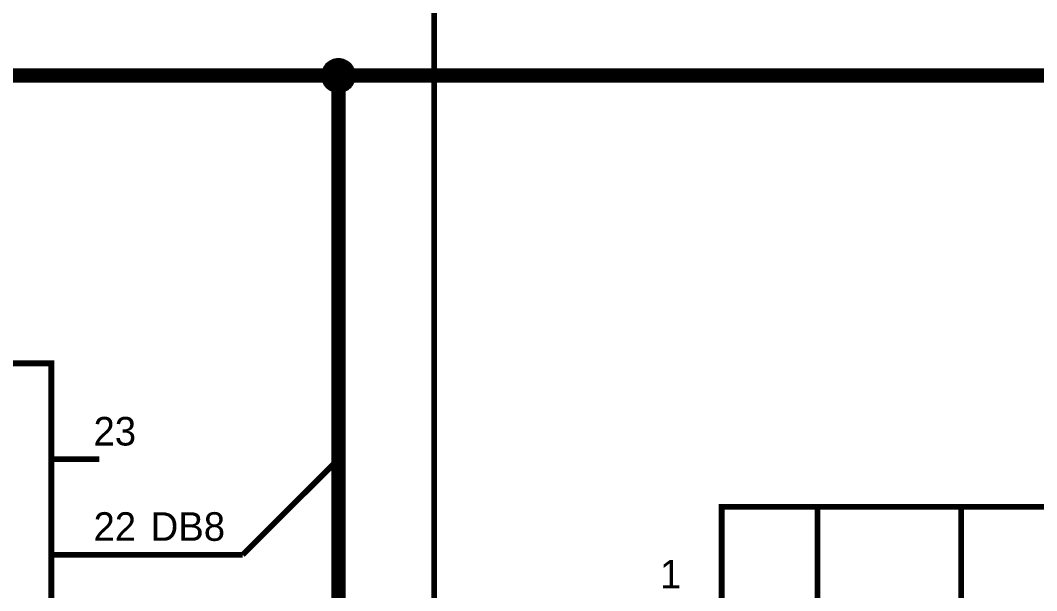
# Model space of a CAD drawing. Header units: millimetres. Extents: x 0 to 841, y 0 to 594.
# Drawn here: x 315.9 to 369, y 213.1 to 242.9 of the extents above; entities that cross this region are included whole.
import ezdxf

# ---------------------------------------------------------------- set-up
doc = ezdxf.new("R2010")
doc.units = ezdxf.units.MM
doc.layers.add('Sheet', color=255, linetype='Continuous')

msp = doc.modelspace()

# ---------------------------------------------------------------- linework, layer by layer
at = {"layer": 'Sheet'}
for points, const_width in [([(332.534, 294.996), (337.534, 294.996), (337.534, 202.494), (337.534, 107.492), (302.549, 107.492), (215.079, 107.492), (215.079, 124.998), (217.579, 124.998)], 0.3), ([(331.773, 239.992), (331.773, 240.039), (331.773, 240.07), (331.788, 240.101), (331.788, 240.147), (331.804, 240.179), (331.804, 240.225), (331.819, 240.256), (331.835, 240.287), (331.85, 240.318), (331.866, 240.349), (331.881, 240.38), (331.897, 240.412), (331.928, 240.443), (331.943, 240.474), (331.975, 240.505), (331.99, 240.536), (332.021, 240.551), (332.052, 240.582), (332.083, 240.598), (332.114, 240.629), (332.145, 240.645), (332.176, 240.66), (332.207, 240.676), (332.238, 240.691), (332.27, 240.707), (332.301, 240.722), (332.347, 240.722), (332.378, 240.738), (332.425, 240.738), (332.456, 240.753), (332.487, 240.753), (332.534, 240.753)], 0.3), ([(331.773, 239.992), (331.773, 240.039), (331.773, 240.07), (331.788, 240.101), (331.788, 240.147), (331.804, 240.179), (331.804, 240.225), (331.819, 240.256), (331.835, 240.287), (331.85, 240.318), (331.866, 240.349), (331.881, 240.38), (331.897, 240.412), (331.928, 240.443), (331.943, 240.474), (331.975, 240.505), (331.99, 240.536), (332.021, 240.551), (332.052, 240.582), (332.083, 240.598), (332.114, 240.629), (332.145, 240.645), (332.176, 240.66), (332.207, 240.676), (332.238, 240.691), (332.27, 240.707), (332.301, 240.722), (332.347, 240.722), (332.378, 240.738), (332.425, 240.738), (332.456, 240.753), (332.487, 240.753), (332.534, 240.753)], 0.3), ([(331.773, 239.992), (331.773, 240.039), (331.773, 240.07), (331.788, 240.101), (331.788, 240.147), (331.804, 240.179), (331.804, 240.225), (331.819, 240.256), (331.835, 240.287), (331.85, 240.318), (331.866, 240.349), (331.881, 240.38), (331.897, 240.412), (331.928, 240.443), (331.943, 240.474), (331.975, 240.505), (331.99, 240.536), (332.021, 240.551), (332.052, 240.582), (332.083, 240.598), (332.114, 240.629), (332.145, 240.645), (332.176, 240.66), (332.207, 240.676), (332.238, 240.691), (332.27, 240.707), (332.301, 240.722), (332.347, 240.722), (332.378, 240.738), (332.425, 240.738), (332.456, 240.753), (332.487, 240.753), (332.534, 240.753)], 0.3), ([(331.773, 239.992), (331.773, 240.039), (331.773, 240.07), (331.788, 240.101), (331.788, 240.147), (331.804, 240.179), (331.804, 240.225), (331.819, 240.256), (331.835, 240.287), (331.85, 240.318), (331.866, 240.349), (331.881, 240.38), (331.897, 240.412), (331.928, 240.443), (331.943, 240.474), (331.975, 240.505), (331.99, 240.536), (332.021, 240.551), (332.052, 240.582), (332.083, 240.598), (332.114, 240.629), (332.145, 240.645), (332.176, 240.66), (332.207, 240.676), (332.238, 240.691), (332.27, 240.707), (332.301, 240.722), (332.347, 240.722), (332.378, 240.738), (332.425, 240.738), (332.456, 240.753), (332.487, 240.753), (332.534, 240.753)], 0.3), ([(331.773, 239.992), (331.773, 240.039), (331.773, 240.07), (331.788, 240.101), (331.788, 240.147), (331.804, 240.179), (331.804, 240.225), (331.819, 240.256), (331.835, 240.287), (331.85, 240.318), (331.866, 240.349), (331.881, 240.38), (331.897, 240.412), (331.928, 240.443), (331.943, 240.474), (331.975, 240.505), (331.99, 240.536), (332.021, 240.551), (332.052, 240.582), (332.083, 240.598), (332.114, 240.629), (332.145, 240.645), (332.176, 240.66), (332.207, 240.676), (332.238, 240.691), (332.27, 240.707), (332.301, 240.722), (332.347, 240.722), (332.378, 240.738), (332.425, 240.738), (332.456, 240.753), (332.487, 240.753), (332.534, 240.753)], 0.3), ([(331.773, 239.992), (331.773, 240.039), (331.773, 240.07), (331.788, 240.101), (331.788, 240.147), (331.804, 240.179), (331.804, 240.225), (331.819, 240.256), (331.835, 240.287), (331.85, 240.318), (331.866, 240.349), (331.881, 240.38), (331.897, 240.412), (331.928, 240.443), (331.943, 240.474), (331.975, 240.505), (331.99, 240.536), (332.021, 240.551), (332.052, 240.582), (332.083, 240.598), (332.114, 240.629), (332.145, 240.645), (332.176, 240.66), (332.207, 240.676), (332.238, 240.691), (332.27, 240.707), (332.301, 240.722), (332.347, 240.722), (332.378, 240.738), (332.425, 240.738), (332.456, 240.753), (332.487, 240.753), (332.534, 240.753)], 0.3), ([(331.773, 239.992), (331.773, 240.039), (331.773, 240.07), (331.788, 240.101), (331.788, 240.147), (331.804, 240.179), (331.804, 240.225), (331.819, 240.256), (331.835, 240.287), (331.85, 240.318), (331.866, 240.349), (331.881, 240.38), (331.897, 240.412), (331.928, 240.443), (331.943, 240.474), (331.975, 240.505), (331.99, 240.536), (332.021, 240.551), (332.052, 240.582), (332.083, 240.598), (332.114, 240.629), (332.145, 240.645), (332.176, 240.66), (332.207, 240.676), (332.238, 240.691), (332.27, 240.707), (332.301, 240.722), (332.347, 240.722), (332.378, 240.738), (332.425, 240.738), (332.456, 240.753), (332.487, 240.753), (332.534, 240.753)], 0.3), ([(331.773, 239.992), (331.773, 240.039), (331.773, 240.07), (331.788, 240.101), (331.788, 240.147), (331.804, 240.179), (331.804, 240.225), (331.819, 240.256), (331.835, 240.287), (331.85, 240.318), (331.866, 240.349), (331.881, 240.38), (331.897, 240.412), (331.928, 240.443), (331.943, 240.474), (331.975, 240.505), (331.99, 240.536), (332.021, 240.551), (332.052, 240.582), (332.083, 240.598), (332.114, 240.629), (332.145, 240.645), (332.176, 240.66), (332.207, 240.676), (332.238, 240.691), (332.27, 240.707), (332.301, 240.722), (332.347, 240.722), (332.378, 240.738), (332.425, 240.738), (332.456, 240.753), (332.487, 240.753), (332.534, 240.753)], 0.3), ([(332.534, 240.753), (332.534, 240.753)], 0.3), ([(332.534, 240.753), (332.58, 240.753), (332.611, 240.753), (332.642, 240.738), (332.689, 240.738), (332.72, 240.722), (332.766, 240.722), (332.797, 240.707), (332.829, 240.691), (332.86, 240.676), (332.891, 240.66), (332.922, 240.645), (332.953, 240.629), (332.984, 240.598), (333.015, 240.582), (333.046, 240.551), (333.077, 240.536), (333.093, 240.505), (333.124, 240.474), (333.139, 240.443), (333.17, 240.412), (333.186, 240.38), (333.201, 240.349), (333.217, 240.318), (333.232, 240.287), (333.248, 240.256), (333.263, 240.225), (333.263, 240.179), (333.279, 240.147), (333.279, 240.101), (333.294, 240.07), (333.294, 240.039), (333.294, 239.992)], 0.3), ([(332.534, 240.753), (332.534, 240.753)], 0.3), ([(332.534, 240.753), (332.58, 240.753), (332.611, 240.753), (332.642, 240.738), (332.689, 240.738), (332.72, 240.722), (332.766, 240.722), (332.797, 240.707), (332.829, 240.691), (332.86, 240.676), (332.891, 240.66), (332.922, 240.645), (332.953, 240.629), (332.984, 240.598), (333.015, 240.582), (333.046, 240.551), (333.077, 240.536), (333.093, 240.505), (333.124, 240.474), (333.139, 240.443), (333.17, 240.412), (333.186, 240.38), (333.201, 240.349), (333.217, 240.318), (333.232, 240.287), (333.248, 240.256), (333.263, 240.225), (333.263, 240.179), (333.279, 240.147), (333.279, 240.101), (333.294, 240.07), (333.294, 240.039), (333.294, 239.992)], 0.3), ([(332.534, 240.753), (332.534, 240.753)], 0.3), ([(332.534, 240.753), (332.58, 240.753), (332.611, 240.753), (332.642, 240.738), (332.689, 240.738), (332.72, 240.722), (332.766, 240.722), (332.797, 240.707), (332.829, 240.691), (332.86, 240.676), (332.891, 240.66), (332.922, 240.645), (332.953, 240.629), (332.984, 240.598), (333.015, 240.582), (333.046, 240.551), (333.077, 240.536), (333.093, 240.505), (333.124, 240.474), (333.139, 240.443), (333.17, 240.412), (333.186, 240.38), (333.201, 240.349), (333.217, 240.318), (333.232, 240.287), (333.248, 240.256), (333.263, 240.225), (333.263, 240.179), (333.279, 240.147), (333.279, 240.101), (333.294, 240.07), (333.294, 240.039), (333.294, 239.992)], 0.3), ([(332.534, 240.753), (332.534, 240.753)], 0.3), ([(332.534, 240.753), (332.58, 240.753), (332.611, 240.753), (332.642, 240.738), (332.689, 240.738), (332.72, 240.722), (332.766, 240.722), (332.797, 240.707), (332.829, 240.691), (332.86, 240.676), (332.891, 240.66), (332.922, 240.645), (332.953, 240.629), (332.984, 240.598), (333.015, 240.582), (333.046, 240.551), (333.077, 240.536), (333.093, 240.505), (333.124, 240.474), (333.139, 240.443), (333.17, 240.412), (333.186, 240.38), (333.201, 240.349), (333.217, 240.318), (333.232, 240.287), (333.248, 240.256), (333.263, 240.225), (333.263, 240.179), (333.279, 240.147), (333.279, 240.101), (333.294, 240.07), (333.294, 240.039), (333.294, 239.992)], 0.3), ([(332.534, 240.753), (332.534, 240.753)], 0.3), ([(332.534, 240.753), (332.58, 240.753), (332.611, 240.753), (332.642, 240.738), (332.689, 240.738), (332.72, 240.722), (332.766, 240.722), (332.797, 240.707), (332.829, 240.691), (332.86, 240.676), (332.891, 240.66), (332.922, 240.645), (332.953, 240.629), (332.984, 240.598), (333.015, 240.582), (333.046, 240.551), (333.077, 240.536), (333.093, 240.505), (333.124, 240.474), (333.139, 240.443), (333.17, 240.412), (333.186, 240.38), (333.201, 240.349), (333.217, 240.318), (333.232, 240.287), (333.248, 240.256), (333.263, 240.225), (333.263, 240.179), (333.279, 240.147), (333.279, 240.101), (333.294, 240.07), (333.294, 240.039), (333.294, 239.992)], 0.3), ([(332.534, 240.753), (332.534, 240.753)], 0.3), ([(332.534, 240.753), (332.58, 240.753), (332.611, 240.753), (332.642, 240.738), (332.689, 240.738), (332.72, 240.722), (332.766, 240.722), (332.797, 240.707), (332.829, 240.691), (332.86, 240.676), (332.891, 240.66), (332.922, 240.645), (332.953, 240.629), (332.984, 240.598), (333.015, 240.582), (333.046, 240.551), (333.077, 240.536), (333.093, 240.505), (333.124, 240.474), (333.139, 240.443), (333.17, 240.412), (333.186, 240.38), (333.201, 240.349), (333.217, 240.318), (333.232, 240.287), (333.248, 240.256), (333.263, 240.225), (333.263, 240.179), (333.279, 240.147), (333.279, 240.101), (333.294, 240.07), (333.294, 240.039), (333.294, 239.992)], 0.3), ([(332.534, 240.753), (332.534, 240.753)], 0.3), ([(332.534, 240.753), (332.58, 240.753), (332.611, 240.753), (332.642, 240.738), (332.689, 240.738), (332.72, 240.722), (332.766, 240.722), (332.797, 240.707), (332.829, 240.691), (332.86, 240.676), (332.891, 240.66), (332.922, 240.645), (332.953, 240.629), (332.984, 240.598), (333.015, 240.582), (333.046, 240.551), (333.077, 240.536), (333.093, 240.505), (333.124, 240.474), (333.139, 240.443), (333.17, 240.412), (333.186, 240.38), (333.201, 240.349), (333.217, 240.318), (333.232, 240.287), (333.248, 240.256), (333.263, 240.225), (333.263, 240.179), (333.279, 240.147), (333.279, 240.101), (333.294, 240.07), (333.294, 240.039), (333.294, 239.992)], 0.3), ([(332.534, 240.753), (332.534, 240.753)], 0.3), ([(332.534, 240.753), (332.58, 240.753), (332.611, 240.753), (332.642, 240.738), (332.689, 240.738), (332.72, 240.722), (332.766, 240.722), (332.797, 240.707), (332.829, 240.691), (332.86, 240.676), (332.891, 240.66), (332.922, 240.645), (332.953, 240.629), (332.984, 240.598), (333.015, 240.582), (333.046, 240.551), (333.077, 240.536), (333.093, 240.505), (333.124, 240.474), (333.139, 240.443), (333.17, 240.412), (333.186, 240.38), (333.201, 240.349), (333.217, 240.318), (333.232, 240.287), (333.248, 240.256), (333.263, 240.225), (333.263, 240.179), (333.279, 240.147), (333.279, 240.101), (333.294, 240.07), (333.294, 240.039), (333.294, 239.992)], 0.3), ([(290.049, 239.992), (332.534, 239.992), (332.534, 175), (332.534, 175)], 0.749), ([(332.534, 239.992), (484.988, 239.992), (484.988, 184.988)], 0.749), ([(332.534, 239.231), (332.487, 239.231), (332.456, 239.231), (332.425, 239.247), (332.378, 239.247), (332.347, 239.262), (332.301, 239.262), (332.27, 239.278), (332.238, 239.293), (332.207, 239.309), (332.176, 239.324), (332.145, 239.34), (332.114, 239.355), (332.083, 239.386), (332.052, 239.402), (332.021, 239.433), (331.99, 239.448), (331.975, 239.48), (331.943, 239.511), (331.928, 239.542), (331.897, 239.573), (331.881, 239.604), (331.866, 239.635), (331.85, 239.666), (331.835, 239.697), (331.819, 239.728), (331.804, 239.759), (331.804, 239.806), (331.788, 239.837), (331.788, 239.883), (331.773, 239.914), (331.773, 239.946), (331.773, 239.992)], 0.3), ([(331.773, 239.992), (331.773, 239.992)], 0.3), ([(332.534, 239.231), (332.487, 239.231), (332.456, 239.231), (332.425, 239.247), (332.378, 239.247), (332.347, 239.262), (332.301, 239.262), (332.27, 239.278), (332.238, 239.293), (332.207, 239.309), (332.176, 239.324), (332.145, 239.34), (332.114, 239.355), (332.083, 239.386), (332.052, 239.402), (332.021, 239.433), (331.99, 239.448), (331.975, 239.48), (331.943, 239.511), (331.928, 239.542), (331.897, 239.573), (331.881, 239.604), (331.866, 239.635), (331.85, 239.666), (331.835, 239.697), (331.819, 239.728), (331.804, 239.759), (331.804, 239.806), (331.788, 239.837), (331.788, 239.883), (331.773, 239.914), (331.773, 239.946), (331.773, 239.992)], 0.3), ([(331.773, 239.992), (331.773, 239.992)], 0.3), ([(332.534, 239.231), (332.487, 239.231), (332.456, 239.231), (332.425, 239.247), (332.378, 239.247), (332.347, 239.262), (332.301, 239.262), (332.27, 239.278), (332.238, 239.293), (332.207, 239.309), (332.176, 239.324), (332.145, 239.34), (332.114, 239.355), (332.083, 239.386), (332.052, 239.402), (332.021, 239.433), (331.99, 239.448), (331.975, 239.48), (331.943, 239.511), (331.928, 239.542), (331.897, 239.573), (331.881, 239.604), (331.866, 239.635), (331.85, 239.666), (331.835, 239.697), (331.819, 239.728), (331.804, 239.759), (331.804, 239.806), (331.788, 239.837), (331.788, 239.883), (331.773, 239.914), (331.773, 239.946), (331.773, 239.992)], 0.3), ([(331.773, 239.992), (331.773, 239.992)], 0.3), ([(332.534, 239.231), (332.487, 239.231), (332.456, 239.231), (332.425, 239.247), (332.378, 239.247), (332.347, 239.262), (332.301, 239.262), (332.27, 239.278), (332.238, 239.293), (332.207, 239.309), (332.176, 239.324), (332.145, 239.34), (332.114, 239.355), (332.083, 239.386), (332.052, 239.402), (332.021, 239.433), (331.99, 239.448), (331.975, 239.48), (331.943, 239.511), (331.928, 239.542), (331.897, 239.573), (331.881, 239.604), (331.866, 239.635), (331.85, 239.666), (331.835, 239.697), (331.819, 239.728), (331.804, 239.759), (331.804, 239.806), (331.788, 239.837), (331.788, 239.883), (331.773, 239.914), (331.773, 239.946), (331.773, 239.992)], 0.3), ([(331.773, 239.992), (331.773, 239.992)], 0.3), ([(332.534, 239.231), (332.487, 239.231), (332.456, 239.231), (332.425, 239.247), (332.378, 239.247), (332.347, 239.262), (332.301, 239.262), (332.27, 239.278), (332.238, 239.293), (332.207, 239.309), (332.176, 239.324), (332.145, 239.34), (332.114, 239.355), (332.083, 239.386), (332.052, 239.402), (332.021, 239.433), (331.99, 239.448), (331.975, 239.48), (331.943, 239.511), (331.928, 239.542), (331.897, 239.573), (331.881, 239.604), (331.866, 239.635), (331.85, 239.666), (331.835, 239.697), (331.819, 239.728), (331.804, 239.759), (331.804, 239.806), (331.788, 239.837), (331.788, 239.883), (331.773, 239.914), (331.773, 239.946), (331.773, 239.992)], 0.3), ([(331.773, 239.992), (331.773, 239.992)], 0.3), ([(332.534, 239.231), (332.487, 239.231), (332.456, 239.231), (332.425, 239.247), (332.378, 239.247), (332.347, 239.262), (332.301, 239.262), (332.27, 239.278), (332.238, 239.293), (332.207, 239.309), (332.176, 239.324), (332.145, 239.34), (332.114, 239.355), (332.083, 239.386), (332.052, 239.402), (332.021, 239.433), (331.99, 239.448), (331.975, 239.48), (331.943, 239.511), (331.928, 239.542), (331.897, 239.573), (331.881, 239.604), (331.866, 239.635), (331.85, 239.666), (331.835, 239.697), (331.819, 239.728), (331.804, 239.759), (331.804, 239.806), (331.788, 239.837), (331.788, 239.883), (331.773, 239.914), (331.773, 239.946), (331.773, 239.992)], 0.3), ([(331.773, 239.992), (331.773, 239.992)], 0.3), ([(332.534, 239.231), (332.487, 239.231), (332.456, 239.231), (332.425, 239.247), (332.378, 239.247), (332.347, 239.262), (332.301, 239.262), (332.27, 239.278), (332.238, 239.293), (332.207, 239.309), (332.176, 239.324), (332.145, 239.34), (332.114, 239.355), (332.083, 239.386), (332.052, 239.402), (332.021, 239.433), (331.99, 239.448), (331.975, 239.48), (331.943, 239.511), (331.928, 239.542), (331.897, 239.573), (331.881, 239.604), (331.866, 239.635), (331.85, 239.666), (331.835, 239.697), (331.819, 239.728), (331.804, 239.759), (331.804, 239.806), (331.788, 239.837), (331.788, 239.883), (331.773, 239.914), (331.773, 239.946), (331.773, 239.992)], 0.3), ([(331.773, 239.992), (331.773, 239.992)], 0.3), ([(332.534, 239.231), (332.487, 239.231), (332.456, 239.231), (332.425, 239.247), (332.378, 239.247), (332.347, 239.262), (332.301, 239.262), (332.27, 239.278), (332.238, 239.293), (332.207, 239.309), (332.176, 239.324), (332.145, 239.34), (332.114, 239.355), (332.083, 239.386), (332.052, 239.402), (332.021, 239.433), (331.99, 239.448), (331.975, 239.48), (331.943, 239.511), (331.928, 239.542), (331.897, 239.573), (331.881, 239.604), (331.866, 239.635), (331.85, 239.666), (331.835, 239.697), (331.819, 239.728), (331.804, 239.759), (331.804, 239.806), (331.788, 239.837), (331.788, 239.883), (331.773, 239.914), (331.773, 239.946), (331.773, 239.992)], 0.3), ([(331.773, 239.992), (331.773, 239.992)], 0.3), ([(333.294, 239.992), (333.294, 239.946), (333.294, 239.914), (333.279, 239.883), (333.279, 239.837), (333.263, 239.806), (333.263, 239.759), (333.248, 239.728), (333.232, 239.697), (333.217, 239.666), (333.201, 239.635), (333.186, 239.604), (333.17, 239.573), (333.139, 239.542), (333.124, 239.511), (333.093, 239.48), (333.077, 239.448), (333.046, 239.433), (333.015, 239.402), (332.984, 239.386), (332.953, 239.355), (332.922, 239.34), (332.891, 239.324), (332.86, 239.309), (332.829, 239.293), (332.797, 239.278), (332.766, 239.262), (332.72, 239.262), (332.689, 239.247), (332.642, 239.247), (332.611, 239.231), (332.58, 239.231), (332.534, 239.231)], 0.3), ([(333.294, 239.992), (333.294, 239.946), (333.294, 239.914), (333.279, 239.883), (333.279, 239.837), (333.263, 239.806), (333.263, 239.759), (333.248, 239.728), (333.232, 239.697), (333.217, 239.666), (333.201, 239.635), (333.186, 239.604), (333.17, 239.573), (333.139, 239.542), (333.124, 239.511), (333.093, 239.48), (333.077, 239.448), (333.046, 239.433), (333.015, 239.402), (332.984, 239.386), (332.953, 239.355), (332.922, 239.34), (332.891, 239.324), (332.86, 239.309), (332.829, 239.293), (332.797, 239.278), (332.766, 239.262), (332.72, 239.262), (332.689, 239.247), (332.642, 239.247), (332.611, 239.231), (332.58, 239.231), (332.534, 239.231)], 0.3), ([(333.294, 239.992), (333.294, 239.946), (333.294, 239.914), (333.279, 239.883), (333.279, 239.837), (333.263, 239.806), (333.263, 239.759), (333.248, 239.728), (333.232, 239.697), (333.217, 239.666), (333.201, 239.635), (333.186, 239.604), (333.17, 239.573), (333.139, 239.542), (333.124, 239.511), (333.093, 239.48), (333.077, 239.448), (333.046, 239.433), (333.015, 239.402), (332.984, 239.386), (332.953, 239.355), (332.922, 239.34), (332.891, 239.324), (332.86, 239.309), (332.829, 239.293), (332.797, 239.278), (332.766, 239.262), (332.72, 239.262), (332.689, 239.247), (332.642, 239.247), (332.611, 239.231), (332.58, 239.231), (332.534, 239.231)], 0.3), ([(333.294, 239.992), (333.294, 239.946), (333.294, 239.914), (333.279, 239.883), (333.279, 239.837), (333.263, 239.806), (333.263, 239.759), (333.248, 239.728), (333.232, 239.697), (333.217, 239.666), (333.201, 239.635), (333.186, 239.604), (333.17, 239.573), (333.139, 239.542), (333.124, 239.511), (333.093, 239.48), (333.077, 239.448), (333.046, 239.433), (333.015, 239.402), (332.984, 239.386), (332.953, 239.355), (332.922, 239.34), (332.891, 239.324), (332.86, 239.309), (332.829, 239.293), (332.797, 239.278), (332.766, 239.262), (332.72, 239.262), (332.689, 239.247), (332.642, 239.247), (332.611, 239.231), (332.58, 239.231), (332.534, 239.231)], 0.3), ([(333.294, 239.992), (333.294, 239.946), (333.294, 239.914), (333.279, 239.883), (333.279, 239.837), (333.263, 239.806), (333.263, 239.759), (333.248, 239.728), (333.232, 239.697), (333.217, 239.666), (333.201, 239.635), (333.186, 239.604), (333.17, 239.573), (333.139, 239.542), (333.124, 239.511), (333.093, 239.48), (333.077, 239.448), (333.046, 239.433), (333.015, 239.402), (332.984, 239.386), (332.953, 239.355), (332.922, 239.34), (332.891, 239.324), (332.86, 239.309), (332.829, 239.293), (332.797, 239.278), (332.766, 239.262), (332.72, 239.262), (332.689, 239.247), (332.642, 239.247), (332.611, 239.231), (332.58, 239.231), (332.534, 239.231)], 0.3), ([(333.294, 239.992), (333.294, 239.946), (333.294, 239.914), (333.279, 239.883), (333.279, 239.837), (333.263, 239.806), (333.263, 239.759), (333.248, 239.728), (333.232, 239.697), (333.217, 239.666), (333.201, 239.635), (333.186, 239.604), (333.17, 239.573), (333.139, 239.542), (333.124, 239.511), (333.093, 239.48), (333.077, 239.448), (333.046, 239.433), (333.015, 239.402), (332.984, 239.386), (332.953, 239.355), (332.922, 239.34), (332.891, 239.324), (332.86, 239.309), (332.829, 239.293), (332.797, 239.278), (332.766, 239.262), (332.72, 239.262), (332.689, 239.247), (332.642, 239.247), (332.611, 239.231), (332.58, 239.231), (332.534, 239.231)], 0.3), ([(333.294, 239.992), (333.294, 239.946), (333.294, 239.914), (333.279, 239.883), (333.279, 239.837), (333.263, 239.806), (333.263, 239.759), (333.248, 239.728), (333.232, 239.697), (333.217, 239.666), (333.201, 239.635), (333.186, 239.604), (333.17, 239.573), (333.139, 239.542), (333.124, 239.511), (333.093, 239.48), (333.077, 239.448), (333.046, 239.433), (333.015, 239.402), (332.984, 239.386), (332.953, 239.355), (332.922, 239.34), (332.891, 239.324), (332.86, 239.309), (332.829, 239.293), (332.797, 239.278), (332.766, 239.262), (332.72, 239.262), (332.689, 239.247), (332.642, 239.247), (332.611, 239.231), (332.58, 239.231), (332.534, 239.231)], 0.3), ([(333.294, 239.992), (333.294, 239.946), (333.294, 239.914), (333.279, 239.883), (333.279, 239.837), (333.263, 239.806), (333.263, 239.759), (333.248, 239.728), (333.232, 239.697), (333.217, 239.666), (333.201, 239.635), (333.186, 239.604), (333.17, 239.573), (333.139, 239.542), (333.124, 239.511), (333.093, 239.48), (333.077, 239.448), (333.046, 239.433), (333.015, 239.402), (332.984, 239.386), (332.953, 239.355), (332.922, 239.34), (332.891, 239.324), (332.86, 239.309), (332.829, 239.293), (332.797, 239.278), (332.766, 239.262), (332.72, 239.262), (332.689, 239.247), (332.642, 239.247), (332.611, 239.231), (332.58, 239.231), (332.534, 239.231)], 0.3), ([(333.294, 239.992), (333.294, 239.992), (333.294, 239.992), (333.294, 239.992), (333.294, 239.992), (333.294, 239.992), (333.294, 239.992), (333.294, 239.992), (333.294, 239.992), (333.294, 239.992), (333.294, 239.992), (333.294, 239.992), (333.294, 239.992), (333.294, 239.992), (333.294, 239.992), (333.294, 239.992), (333.294, 239.992), (333.294, 239.992), (333.294, 239.992), (333.294, 239.992), (333.294, 239.992), (333.294, 239.992), (333.294, 239.992), (333.294, 239.992), (333.294, 239.992), (333.294, 239.992), (333.294, 239.992), (333.294, 239.992), (333.294, 239.992), (333.294, 239.992), (333.294, 239.992), (333.294, 239.992), (333.294, 239.992)], 0.3), ([(333.294, 239.992), (333.294, 239.992)], 0.3), ([(333.294, 239.992), (333.294, 239.992), (333.294, 239.992), (333.294, 239.992), (333.294, 239.992), (333.294, 239.992), (333.294, 239.992), (333.294, 239.992), (333.294, 239.992), (333.294, 239.992), (333.294, 239.992), (333.294, 239.992), (333.294, 239.992), (333.294, 239.992), (333.294, 239.992), (333.294, 239.992), (333.294, 239.992), (333.294, 239.992), (333.294, 239.992), (333.294, 239.992), (333.294, 239.992), (333.294, 239.992), (333.294, 239.992), (333.294, 239.992), (333.294, 239.992), (333.294, 239.992), (333.294, 239.992), (333.294, 239.992), (333.294, 239.992), (333.294, 239.992), (333.294, 239.992), (333.294, 239.992), (333.294, 239.992)], 0.3), ([(333.294, 239.992), (333.294, 239.992)], 0.3), ([(333.294, 239.992), (333.294, 239.992), (333.294, 239.992), (333.294, 239.992), (333.294, 239.992), (333.294, 239.992), (333.294, 239.992), (333.294, 239.992), (333.294, 239.992), (333.294, 239.992), (333.294, 239.992), (333.294, 239.992), (333.294, 239.992), (333.294, 239.992), (333.294, 239.992), (333.294, 239.992), (333.294, 239.992), (333.294, 239.992), (333.294, 239.992), (333.294, 239.992), (333.294, 239.992), (333.294, 239.992), (333.294, 239.992), (333.294, 239.992), (333.294, 239.992), (333.294, 239.992), (333.294, 239.992), (333.294, 239.992), (333.294, 239.992), (333.294, 239.992), (333.294, 239.992), (333.294, 239.992), (333.294, 239.992)], 0.3), ([(333.294, 239.992), (333.294, 239.992)], 0.3), ([(333.294, 239.992), (333.294, 239.992), (333.294, 239.992), (333.294, 239.992), (333.294, 239.992), (333.294, 239.992), (333.294, 239.992), (333.294, 239.992), (333.294, 239.992), (333.294, 239.992), (333.294, 239.992), (333.294, 239.992), (333.294, 239.992), (333.294, 239.992), (333.294, 239.992), (333.294, 239.992), (333.294, 239.992), (333.294, 239.992), (333.294, 239.992), (333.294, 239.992), (333.294, 239.992), (333.294, 239.992), (333.294, 239.992), (333.294, 239.992), (333.294, 239.992), (333.294, 239.992), (333.294, 239.992), (333.294, 239.992), (333.294, 239.992), (333.294, 239.992), (333.294, 239.992), (333.294, 239.992), (333.294, 239.992)], 0.3), ([(333.294, 239.992), (333.294, 239.992)], 0.3), ([(333.294, 239.992), (333.294, 239.992), (333.294, 239.992), (333.294, 239.992), (333.294, 239.992), (333.294, 239.992), (333.294, 239.992), (333.294, 239.992), (333.294, 239.992), (333.294, 239.992), (333.294, 239.992), (333.294, 239.992), (333.294, 239.992), (333.294, 239.992), (333.294, 239.992), (333.294, 239.992), (333.294, 239.992), (333.294, 239.992), (333.294, 239.992), (333.294, 239.992), (333.294, 239.992), (333.294, 239.992), (333.294, 239.992), (333.294, 239.992), (333.294, 239.992), (333.294, 239.992), (333.294, 239.992), (333.294, 239.992), (333.294, 239.992), (333.294, 239.992), (333.294, 239.992), (333.294, 239.992), (333.294, 239.992)], 0.3), ([(333.294, 239.992), (333.294, 239.992)], 0.3), ([(333.294, 239.992), (333.294, 239.992), (333.294, 239.992), (333.294, 239.992), (333.294, 239.992), (333.294, 239.992), (333.294, 239.992), (333.294, 239.992), (333.294, 239.992), (333.294, 239.992), (333.294, 239.992), (333.294, 239.992), (333.294, 239.992), (333.294, 239.992), (333.294, 239.992), (333.294, 239.992), (333.294, 239.992), (333.294, 239.992), (333.294, 239.992), (333.294, 239.992), (333.294, 239.992), (333.294, 239.992), (333.294, 239.992), (333.294, 239.992), (333.294, 239.992), (333.294, 239.992), (333.294, 239.992), (333.294, 239.992), (333.294, 239.992), (333.294, 239.992), (333.294, 239.992), (333.294, 239.992), (333.294, 239.992)], 0.3), ([(333.294, 239.992), (333.294, 239.992)], 0.3), ([(333.294, 239.992), (333.294, 239.992), (333.294, 239.992), (333.294, 239.992), (333.294, 239.992), (333.294, 239.992), (333.294, 239.992), (333.294, 239.992), (333.294, 239.992), (333.294, 239.992), (333.294, 239.992), (333.294, 239.992), (333.294, 239.992), (333.294, 239.992), (333.294, 239.992), (333.294, 239.992), (333.294, 239.992), (333.294, 239.992), (333.294, 239.992), (333.294, 239.992), (333.294, 239.992), (333.294, 239.992), (333.294, 239.992), (333.294, 239.992), (333.294, 239.992), (333.294, 239.992), (333.294, 239.992), (333.294, 239.992), (333.294, 239.992), (333.294, 239.992), (333.294, 239.992), (333.294, 239.992), (333.294, 239.992)], 0.3), ([(333.294, 239.992), (333.294, 239.992)], 0.3), ([(333.294, 239.992), (333.294, 239.992), (333.294, 239.992), (333.294, 239.992), (333.294, 239.992), (333.294, 239.992), (333.294, 239.992), (333.294, 239.992), (333.294, 239.992), (333.294, 239.992), (333.294, 239.992), (333.294, 239.992), (333.294, 239.992), (333.294, 239.992), (333.294, 239.992), (333.294, 239.992), (333.294, 239.992), (333.294, 239.992), (333.294, 239.992), (333.294, 239.992), (333.294, 239.992), (333.294, 239.992), (333.294, 239.992), (333.294, 239.992), (333.294, 239.992), (333.294, 239.992), (333.294, 239.992), (333.294, 239.992), (333.294, 239.992), (333.294, 239.992), (333.294, 239.992), (333.294, 239.992), (333.294, 239.992)], 0.3), ([(333.294, 239.992), (333.294, 239.992)], 0.3), ([(317.549, 219.985), (320.049, 219.985)], 0.3), ([(327.533, 214.999), (332.534, 219.985)], 0.3), ([(357.534, 217.5), (357.534, 182.487)], 0.3), ([(365.034, 217.5), (365.034, 182.487)], 0.3), ([(317.549, 214.999), (320.049, 214.999)], 0.3), ([(320.049, 214.999), (327.533, 214.999), (327.533, 214.999)], 0.3)]:
    msp.add_lwpolyline(points, dxfattribs=dict(at, const_width=const_width))
at = {"layer": 'Sheet', "const_width": 0.762}
msp.add_lwpolyline([(332.119, 240, 1), (332.881, 240, 1)], format="xyb", close=True, dxfattribs=at)
at = {"layer": 'Sheet', "const_width": 0.3}
for points in [[(300.049, 224.987), (317.549, 224.987), (317.549, 164.997), (300.049, 164.997), (300.049, 224.987)], [(352.534, 217.5), (370.018, 217.5), (370.018, 182.487), (352.534, 182.487), (352.534, 217.5)]]:
    msp.add_lwpolyline(points, close=True, dxfattribs=at)

# ---------------------------------------------------------------- texts
at = {"layer": 'Sheet'}
for s, height, p in [('23', 1.4912, (319.754, 220.7)), ('22', 1.4912, (319.754, 215.729)), ('DB8', 1.4912, (322.735, 215.729)), ('1', 1.491, (349.319, 213.244))]:
    msp.add_text(s, height=height, dxfattribs=at).set_placement(p)

doc.saveas('drawing.dxf')
